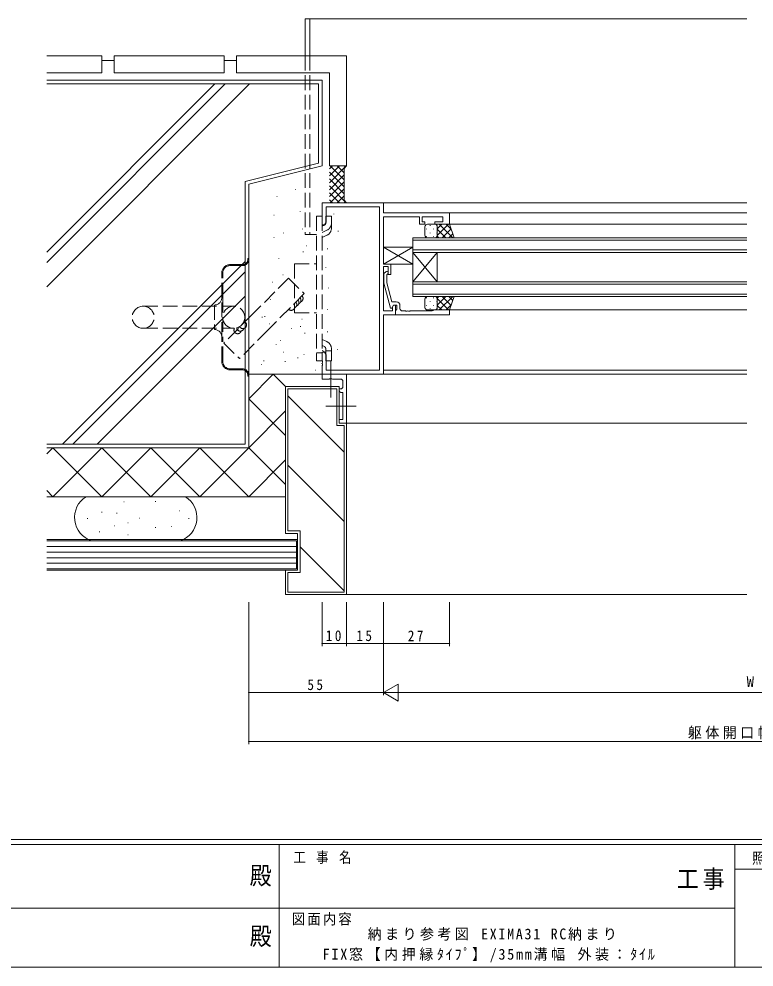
# Model space of a CAD drawing. Units: millimetres, scale not verified. Extents: x -567 to 567, y -403 to 403.
# Drawn here: x -119.1 to 181.2, y -403 to -16 of the extents above; entities that cross this region are included whole.
import ezdxf
from ezdxf.enums import TextEntityAlignment as Align

# ---------------------------------------------------------------- set-up
doc = ezdxf.new("R2010")
doc.units = ezdxf.units.MM
doc.header["$LTSCALE"] = 2
doc.linetypes.add('USER2', pattern=[13, 10, -1, 1, -1])
doc.linetypes.add('USER3', pattern=[4, 3, -1])
for name, color, linetype, lineweight in [('0-1_YKK_ZWAK', 7, 'Continuous', 18), ('0-3_YKK_11', 7, 'Continuous', 18), ('0-4_YKK_12', 2, 'Continuous', 18), ('0-5_YSS_K', 3, 'Continuous', 18), ('0-6_YKK_13', 4, 'USER3', 18), ('0-7_YKK_D', 6, 'Continuous', 18)]:
    doc.layers.add(name, color=color, linetype=linetype, lineweight=lineweight)
doc.layers.add('0-2_USER1', color=7, linetype='Continuous')
doc.styles.add('ＭＳ ゴシック', font='')
doc.styles.get('ＭＳ ゴシック').set_extended_font_data('MS Gothic')

msp = doc.modelspace()

# ---------------------------------------------------------------- linework, layer by layer
at = {"layer": '0-1_YKK_ZWAK'}
for p, q in [((537.274, -350.982), (-562.726, -350.982)), ((483.274, -352.982), (-562.726, -352.982)), ((-12.726, -352.982), (-12.726, -402.982)), ((173.274, -352.982), (173.274, -402.982)), ((270.68, -362.981), (173.274, -362.981)), ((-194.726, -378.981), (-10.726, -378.981)), ((-10.726, -378.981), (173.274, -378.981)), ((-562.726, -402.982), (483.274, -402.982))]:
    msp.add_line(p, q, dxfattribs=at)
at = {"layer": '0-3_YKK_11'}
for p, q in [((4.764, -90.983), (4.764, -99.983)), ((29.764, -90.983), (4.764, -90.983)), ((6.394, -92.613), (28.134, -92.613)), ((6.394, -98.891), (6.394, -92.613)), ((28.134, -92.613), (28.134, -159.353)), ((29.764, -95.183), (29.764, -90.983)), ((56.764, -95.183), (29.764, -95.183)), ((56.764, -99.783), (56.764, -95.183)), ((4.764, -99.983), (5.764, -99.983)), ((5.764, -99.983), (6.394, -98.891)), ((29.764, -96.813), (44.564, -96.813)), ((29.764, -116.083), (29.764, -96.813)), ((44.564, -96.813), (44.564, -99.783)), ((44.564, -99.783), (46.764, -99.783)), ((45.564, -96.813), (54.064, -96.813)), ((45.564, -98.783), (45.564, -96.813)), ((46.764, -98.783), (45.564, -98.783)), ((46.764, -99.783), (46.764, -98.783)), ((50.764, -98.783), (50.764, -99.783)), ((54.064, -98.783), (50.764, -98.783)), ((50.764, -99.783), (56.764, -99.783)), ((54.064, -96.813), (54.064, -98.783)), ((32.764, -116.083), (29.764, -116.083)), ((32.764, -120.283), (32.764, -116.083)), ((29.764, -117.083), (31.764, -117.083)), ((29.764, -135.153), (29.764, -117.083)), ((29.964, -119.934), (30.74, -119.158)), ((29.964, -123.879), (29.964, -119.934)), ((31.764, -117.083), (31.764, -120.283)), ((31.588, -120.007), (31.164, -120.431)), ((31.164, -120.431), (31.164, -123.721)), ((31.164, -123.721), (33.244, -131.483)), ((31.764, -120.283), (32.764, -120.283)), ((32.671, -133.983), (29.964, -123.879)), ((33.244, -131.483), (35.064, -131.483)), ((33.464, -135.153), (29.764, -135.153)), ((33.271, -133.983), (32.671, -133.983)), ((33.964, -132.783), (33.271, -133.983)), ((33.964, -132.783), (33.464, -133.649)), ((33.464, -133.649), (33.464, -135.153)), ((35.264, -132.783), (33.964, -132.783)), ((34.764, -132.783), (33.964, -132.783)), ((34.764, -136.783), (34.764, -132.783)), ((34.764, -135.083), (35.064, -134.783)), ((34.764, -136.783), (34.764, -135.083)), ((35.064, -134.783), (35.264, -134.583)), ((35.264, -134.583), (35.264, -132.783)), ((36.564, -132.983), (36.564, -134.153)), ((37.564, -135.153), (38.806, -135.153)), ((38.806, -135.153), (38.989, -135.273)), ((38.989, -135.273), (39.539, -135.273)), ((39.539, -135.273), (39.722, -135.153)), ((39.722, -135.153), (39.806, -135.153)), ((39.806, -135.153), (39.989, -135.273)), ((39.989, -135.273), (40.539, -135.273)), ((40.539, -135.273), (40.722, -135.153)), ((40.722, -135.153), (49.748, -135.153)), ((49.748, -135.153), (50.764, -134.783)), ((50.764, -134.783), (56.764, -134.783)), ((56.764, -134.783), (56.764, -136.783)), ((29.764, -136.783), (34.764, -136.783)), ((29.764, -160.983), (29.764, -136.783)), ((56.764, -136.783), (34.764, -136.783)), ((4.764, -151.983), (4.764, -155.524)), ((5.764, -151.983), (4.764, -151.983)), ((6.394, -153.074), (5.764, -151.983)), ((6.394, -159.353), (6.394, -153.074)), ((4.764, -155.524), (4.884, -155.708)), ((4.884, -156.258), (4.764, -156.441)), ((4.764, -156.441), (4.764, -156.524)), ((4.764, -156.524), (4.884, -156.708)), ((4.884, -157.258), (4.764, -157.441)), ((4.764, -157.441), (4.764, -160.983)), ((4.884, -155.708), (4.884, -156.258)), ((4.884, -156.708), (4.884, -157.258)), ((4.764, -160.983), (29.764, -160.983)), ((4.764, -160.983), (4.764, -162.983)), ((14.764, -160.983), (4.764, -160.983)), ((28.134, -159.353), (6.394, -159.353)), ((14.764, -180.983), (14.764, -160.983)), ((4.764, -162.983), (7.593, -162.983)), ((7.593, -162.983), (7.785, -162.84)), ((7.785, -162.84), (8.743, -162.84)), ((8.743, -162.84), (8.935, -162.982)), ((8.935, -162.982), (12.264, -162.983)), ((13.264, -163.983), (13.264, -165.983)), ((11.764, -166.983), (11.764, -167.483)), ((12.264, -166.983), (11.764, -166.983)), ((12.764, -168.483), (13.264, -168.483)), ((13.264, -168.483), (13.264, -179.483)), ((11.764, -179.483), (11.764, -180.983)), ((13.264, -179.483), (11.764, -179.483)), ((11.764, -180.983), (14.764, -180.983))]:
    msp.add_line(p, q, dxfattribs=at)
for centre, radius, start, end in [((31.164, -119.583), 0.6, 314.99999, 135.00001), ((35.064, -132.983), 1.5, 0.00001, 89.99999), ((37.564, -134.153), 1, 180.00001, 269.99999), ((12.264, -163.983), 1, 0.00001, 89.99999), ((12.264, -165.983), 1, 270.00001, 359.99999), ((12.764, -167.483), 1, 180.00001, 269.99999)]:
    msp.add_arc(centre, radius, start, end, dxfattribs=at)
at = {"layer": '0-4_YKK_12'}
for p, q in [((-2.236, -15.984), (-2.236, -30.984)), ((178.264, -15.984), (-2.236, -15.984)), ((-0.236, -15.984), (-0.236, -30.984)), ((178.264, -90.983), (29.464, -90.983)), ((178.264, -95.183), (56.464, -95.183)), ((178.264, -99.783), (56.264, -99.783)), ((41.765, -105.283), (41.765, -111.283)), ((178.264, -105.283), (41.765, -105.283)), ((41.765, -106.283), (178.264, -106.283)), ((178.264, -110.283), (41.765, -110.283)), ((41.765, -111.283), (51.765, -123.283)), ((41.765, -123.283), (51.765, -111.283)), ((41.765, -123.283), (41.765, -111.283)), ((41.765, -111.283), (178.264, -111.283)), ((51.765, -123.283), (51.765, -111.283)), ((41.765, -123.283), (41.765, -129.283)), ((178.264, -123.283), (41.765, -123.283)), ((41.765, -124.283), (178.264, -124.283)), ((178.264, -128.283), (41.765, -128.283)), ((41.765, -129.283), (178.264, -129.283)), ((178.264, -134.783), (56.464, -134.783)), ((178.264, -160.983), (29.464, -160.983)), ((178.264, -159.353), (29.764, -159.353)), ((178.264, -180.983), (14.764, -180.983))]:
    msp.add_line(p, q, dxfattribs=at)
at = {"layer": '0-4_YKK_12', "linetype": 'USER3'}
for p, q in [((-2.236, -30.984), (-2.236, -103.982)), ((-0.236, -30.984), (-0.236, -103.982)), ((2.464, -103.984), (-2.236, -103.984))]:
    msp.add_line(p, q, dxfattribs=at)
at = {"layer": '0-5_YSS_K'}
for p, q in [((-85.236, -30.984), (-107.746, -30.984)), ((-85.236, -37.984), (-85.236, -30.984)), ((-80.236, -32.984), (-85.236, -32.984)), ((-80.236, -37.984), (-80.236, -30.984)), ((-35.236, -30.984), (-80.236, -30.984)), ((-35.236, -37.984), (-35.236, -30.984)), ((-30.236, -32.984), (-35.236, -32.984)), ((-30.236, -37.984), (-30.236, -30.984)), ((14.764, -30.984), (-30.236, -30.984)), ((14.764, -75.984), (14.764, -30.984)), ((-85.236, -37.984), (-107.746, -37.984)), ((-35.236, -37.984), (-80.236, -37.984)), ((7.764, -37.984), (-30.236, -37.984)), ((7.764, -37.984), (7.764, -75.984)), ((4.764, -40.982), (-107.746, -40.982)), ((-24.956, -42.481), (-107.746, -125.271)), ((-34.855, -42.481), (-107.746, -115.372)), ((-39.098, -42.481), (-107.746, -111.129)), ((4.764, -40.982), (4.764, -75.982)), ((-26.736, -82.311), (3.264, -74.811)), ((4.764, -75.982), (-25.236, -83.482)), ((14.62, -75.984), (7.764, -82.84)), ((8.963, -75.984), (7.764, -77.183)), ((11.792, -75.984), (7.764, -80.012)), ((7.764, -75.984), (14.764, -75.984)), ((8.108, -75.984), (13.764, -81.641)), ((10.936, -75.984), (13.764, -78.813)), ((13.764, -75.984), (14.192, -76.412)), ((13.764, -76.984), (14.764, -75.984)), ((13.764, -76.984), (13.764, -89.982)), ((7.764, -78.47), (13.764, -84.47)), ((13.764, -79.669), (7.764, -85.669)), ((-26.736, -189.482), (-26.736, -82.311)), ((-25.236, -83.482), (-25.236, -190.982)), ((7.764, -81.298), (13.764, -87.298)), ((13.764, -82.497), (7.764, -88.497)), ((7.764, -84.127), (14.621, -90.983)), ((-13.767, -88.469), (-13.667, -88.469)), ((-6.277, -85.558), (-6.177, -85.558)), ((7.764, -86.955), (11.792, -90.982)), ((13.764, -85.325), (8.108, -90.982)), ((13.764, -88.154), (10.936, -90.982)), ((7.764, -89.783), (8.963, -90.982)), ((13.764, -89.982), (14.764, -90.982)), ((14.192, -90.554), (13.764, -90.983)), ((-14.812, -96.105), (-15.012, -96.105)), ((-4.214, -94.568), (-4.214, -94.768)), ((9.504, -95.52), (9.504, -95.72)), ((-10.998, -103.223), (-10.998, -103.423)), ((-3.278, -101.586), (-3.278, -101.786)), ((11.278, -102.529), (11.278, -102.729)), ((-14.812, -105.194), (-15.012, -105.194)), ((-3.044, -110.943), (-3.044, -111.143)), ((-1.574, -108.553), (-1.774, -108.553)), ((7.019, -109.717), (7.019, -109.917)), ((-26.736, -114.972), (-101.245, -189.482)), ((-12.869, -113.75), (-12.869, -113.95)), ((-26.736, -119.215), (-97.003, -189.482)), ((6.309, -117.436), (6.309, -117.636)), ((-15.64, -123.397), (-15.54, -123.397)), ((-11.271, -120.486), (-11.171, -120.486)), ((7.374, -125.688), (7.374, -125.888)), ((-26.736, -129.114), (-87.103, -189.482)), ((-16.264, -130.466), (-16.164, -130.466)), ((7.019, -134.384), (7.019, -134.584)), ((-19.741, -137.61), (-19.741, -137.81)), ((-18.566, -137.4), (-18.766, -137.4)), ((-3.352, -138.585), (-3.552, -138.585)), ((-16.59, -140.364), (-16.79, -140.364)), ((-14.614, -140.166), (-14.814, -140.166)), ((-7.723, -142.289), (-7.723, -142.489)), ((-3.945, -141.549), (-4.145, -141.549)), ((-2.342, -144.16), (-2.342, -144.36)), ((7.019, -143.612), (7.019, -143.812)), ((-14.039, -148.839), (-14.039, -149.039)), ((-12.046, -147.279), (-12.246, -147.279)), ((11.012, -150.888), (11.012, -151.088)), ((-10.86, -152.021), (-11.06, -152.021)), ((-5.15, -154.219), (-5.15, -154.419)), ((-2.562, -153.009), (-2.762, -153.009)), ((-19.975, -157.026), (-19.975, -157.226)), ((-18.961, -155.577), (-19.161, -155.577)), ((-10.267, -155.775), (-10.467, -155.775)), ((4.592, -156.567), (4.592, -156.767)), ((-15.236, -160.982), (-25.236, -170.982)), ((5.264, -160.982), (-25.236, -160.983)), ((-10.235, -165.982), (-15.236, -160.982)), ((2.045, -159.365), (2.145, -159.365)), ((2.045, -159.365), (2.145, -159.365)), ((11.764, -165.983), (-10.236, -165.983)), ((-10.236, -165.983), (-10.236, -225.982)), ((11.764, -165.983), (11.764, -180.982)), ((-9.236, -166.983), (10.764, -166.983)), ((-9.236, -166.983), (-9.236, -224.982)), ((-9.236, -169.845), (13.764, -192.845)), ((10.764, -181.983), (10.764, -166.983)), ((-10.236, -185.982), (-25.236, -170.982)), ((-10.236, -175.982), (-25.236, -190.982)), ((14.764, -180.983), (11.764, -180.982)), ((14.764, -180.983), (14.764, -250.982)), ((10.764, -181.983), (13.764, -181.983)), ((13.764, -249.982), (13.764, -181.983)), ((-26.736, -189.482), (-107.746, -189.482)), ((-107.746, -190.982), (-25.236, -190.982)), ((-105.236, -190.982), (-107.746, -193.492)), ((-107.746, -190.982), (-25.236, -190.982)), ((-85.236, -210.982), (-105.236, -190.982)), ((-85.236, -190.982), (-105.236, -210.982)), ((-65.236, -210.982), (-85.236, -190.982)), ((-65.236, -190.982), (-85.236, -210.982)), ((-45.236, -210.982), (-65.236, -190.982)), ((-45.236, -190.982), (-65.236, -210.982)), ((-25.236, -190.982), (-45.236, -210.982)), ((-25.236, -210.982), (-45.236, -190.982)), ((-10.236, -205.981), (-25.236, -190.982)), ((-10.236, -195.982), (-25.236, -210.982)), ((-9.236, -198.13), (13.764, -221.13)), ((-105.236, -210.982), (-107.746, -208.472)), ((-25.236, -210.982), (-107.746, -210.982)), ((-91.65, -210.982), (-51.114, -210.982)), ((-10.236, -210.982), (-25.236, -210.982)), ((-76.106, -213.136), (-76.306, -213.136)), ((-63.197, -212.892), (-63.397, -212.892)), ((-90.964, -219.956), (-91.164, -219.956)), ((-85.118, -217.277), (-85.318, -217.277)), ((-79.029, -217.764), (-79.229, -217.764)), ((-69.773, -219.712), (-69.973, -219.712)), ((-53.454, -216.789), (-53.654, -216.789)), ((-49.557, -219.956), (-49.757, -219.956)), ((-80.003, -222.879), (-80.203, -222.879)), ((-74.401, -221.661), (-74.601, -221.661)), ((-63.197, -223.609), (-63.397, -223.609)), ((-56.621, -223.122), (-56.821, -223.122)), ((-86.093, -225.314), (-86.293, -225.314)), ((-74.401, -226.532), (-74.601, -226.532)), ((-4.236, -224.982), (-9.236, -224.982)), ((-4.236, -241.982), (-4.236, -224.982)), ((-107.746, -228.482), (-5.236, -228.482)), ((-107.746, -228.982), (-5.736, -228.982)), ((-5.736, -231.282), (-107.746, -231.282)), ((-89.504, -228.982), (-53.259, -228.982)), ((-5.736, -228.982), (-5.736, -240.482)), ((-5.236, -228.482), (-5.236, -240.982)), ((-4.236, -231.414), (13.764, -249.414)), ((-5.736, -233.582), (-107.746, -233.582)), ((-5.736, -235.882), (-107.746, -235.882)), ((-5.736, -238.182), (-107.746, -238.182)), ((-5.736, -240.482), (-107.746, -240.482)), ((-5.236, -240.982), (-107.746, -240.982)), ((-5.236, -240.982), (-10.236, -240.982)), ((-10.236, -240.982), (-10.236, -250.982)), ((-4.236, -241.982), (-9.236, -241.982)), ((-9.236, -241.982), (-9.236, -249.982)), ((14.764, -250.982), (-10.236, -250.982)), ((-9.236, -249.982), (13.764, -249.982)), ((178.264, -250.982), (14.764, -250.982))]:
    msp.add_line(p, q, dxfattribs=at)
at = {"layer": '0-5_YSS_K', "linetype": 'USER3'}
for p, q in [((-8.963, -121.733), (-23.775, -136.613)), ((-8.963, -121.733), (-2.584, -128.083)), ((-2.584, -128.083), (-17.397, -142.962)), ((-23.775, -136.613), (-35.385, -148.276)), ((-17.397, -142.962), (-29.007, -154.625)), ((-35.385, -148.276), (-29.007, -154.625))]:
    msp.add_line(p, q, dxfattribs=at)
at = {"layer": '0-5_YSS_K'}
for points in [[(-107.746, -42.482), (3.264, -42.482), (3.264, -74.811)], [(-5.236, -240.982), (-5.236, -225.982), (-10.236, -225.982)]]:
    msp.add_lwpolyline(points, dxfattribs=at)
at = {"layer": '0-5_YSS_K', "linetype": 'USER3'}
for centre, start, end in [((-7.073, -132.592), 291.55154, 45.12972), ((-6.227, -131.742), 291.55154, 45.12972), ((-5.38, -130.891), 291.55154, 45.12972), ((-4.534, -130.041), 291.55154, 45.12972), ((-7.92, -133.443), 225.12972, 45.12972), ((-29.755, -142.968), 151.24162, 344.39198), ((-28.683, -141.919), 192.61779, 344.39198), ((-27.611, -140.87), 207.33398, 72.70326)]:
    msp.add_arc(centre, 1.5, start, end, dxfattribs=at)
at = {"layer": '0-5_YSS_K'}
for centre, start, end in [((-86.382, -219.482), 121.78833, 251.80513), ((-56.382, -219.482), 288.19487, 58.21167)]:
    msp.add_arc(centre, 10, start, end, dxfattribs=at)
at = {"layer": '0-6_YKK_13'}
for p, q in [((2.464, -96.483), (2.464, -155.483)), ((4.764, -96.483), (2.464, -96.483)), ((4.764, -96.483), (4.764, -155.483)), ((8.564, -96.483), (6.264, -96.483)), ((6.264, -99.255), (6.264, -96.483)), ((8.564, -99.255), (8.564, -96.483)), ((4.764, -100.599), (5.692, -100.159)), ((8.564, -101.314), (8.564, -98.777)), ((6.676, -102.238), (4.764, -103.143)), ((6.659, -104.305), (4.764, -105.189)), ((-25.636, -113.747), (-25.636, -114.247)), ((-25.236, -114.247), (-25.236, -161.247)), ((-6.536, -115.983), (-6.536, -135.983)), ((-6.536, -115.983), (2.464, -115.983)), ((-36.236, -129.747), (-36.236, -119.747)), ((-35.836, -129.747), (-35.836, -119.747)), ((-32.736, -116.247), (-27.636, -116.247)), ((-32.736, -116.647), (-27.636, -116.647)), ((-36.236, -145.747), (-36.236, -129.747)), ((-35.836, -129.747), (-35.836, -145.747)), ((-68.336, -133.247), (-31.336, -133.247)), ((-39.236, -132.747), (-39.236, -142.747)), ((-6.536, -135.983), (2.464, -135.983)), ((-68.336, -142.247), (-31.336, -142.247)), ((-36.236, -155.747), (-36.236, -145.747)), ((-35.836, -155.747), (-35.836, -145.747)), ((6.659, -147.66), (4.764, -146.776)), ((4.764, -149.314), (5.687, -149.744)), ((6.264, -150.651), (6.264, -155.483)), ((8.564, -150.651), (8.564, -153.188)), ((4.764, -152.307), (2.464, -152.307)), ((4.764, -151.367), (6.264, -152.077)), ((8.564, -151.426), (6.264, -151.426)), ((8.564, -153.188), (8.564, -155.483)), ((4.764, -155.483), (2.464, -155.483)), ((8.564, -155.483), (6.264, -155.483)), ((-27.636, -158.847), (-32.736, -158.847)), ((-27.636, -159.247), (-32.736, -159.247)), ((-25.636, -161.247), (-25.636, -161.747))]:
    msp.add_line(p, q, dxfattribs=at)
at = {"layer": '0-6_YKK_13', "linetype": 'Continuous'}
for p, q in [((47.764, -99.783), (50.764, -99.783)), ((48.844, -100.203), (48.844, -100.403)), ((56.764, -99.783), (50.764, -99.783)), ((51.674, -100.368), (51.674, -100.403)), ((53.595, -99.783), (51.764, -101.613)), ((56.423, -99.783), (51.764, -104.441)), ((58.112, -105.283), (52.612, -99.783)), ((57.5, -101.842), (55.44, -99.783)), ((58.728, -105.283), (56.764, -99.783)), ((46.764, -104.284), (46.764, -100.783)), ((47.429, -101.618), (47.429, -101.818)), ((48.844, -103.233), (48.844, -103.433)), ((50.259, -101.618), (50.259, -101.818)), ((51.674, -103.233), (51.674, -103.433)), ((51.764, -100.783), (51.764, -104.283)), ((55.283, -105.283), (51.764, -101.763)), ((57.419, -101.615), (53.751, -105.283)), ((58.163, -103.699), (56.58, -105.283)), ((47.429, -104.648), (47.429, -104.848)), ((50.764, -105.283), (47.764, -105.283)), ((50.259, -104.648), (50.259, -104.848)), ((50.764, -105.283), (58.728, -105.283)), ((52.455, -105.283), (51.764, -104.592)), ((41.764, -116.083), (29.764, -109.083)), ((41.764, -109.083), (29.764, -116.083)), ((29.764, -109.083), (29.764, -116.083)), ((41.764, -109.083), (29.764, -109.083)), ((41.764, -116.083), (41.764, -109.083)), ((29.764, -116.083), (41.764, -116.083)), ((46.764, -130.281), (46.764, -133.783)), ((47.429, -129.918), (47.429, -129.718)), ((50.764, -129.283), (47.764, -129.283)), ((48.844, -131.333), (48.844, -131.133)), ((50.259, -129.918), (50.259, -129.718)), ((50.764, -129.283), (58.728, -129.283)), ((51.674, -131.333), (51.674, -131.133)), ((52.455, -129.283), (51.764, -129.973)), ((55.283, -129.283), (51.764, -132.802)), ((56.423, -134.783), (51.764, -130.124)), ((51.764, -133.783), (51.764, -130.283)), ((58.112, -129.283), (52.612, -134.783)), ((57.419, -132.95), (53.751, -129.283)), ((58.163, -130.866), (56.58, -129.283)), ((58.728, -129.283), (56.764, -134.783)), ((47.429, -132.948), (47.429, -132.748)), ((47.764, -134.783), (50.764, -134.783)), ((48.844, -134.363), (48.844, -134.163)), ((50.259, -132.948), (50.259, -132.748)), ((56.764, -134.783), (50.764, -134.783)), ((51.674, -134.197), (51.674, -134.163)), ((53.595, -134.783), (51.764, -132.952)), ((57.5, -132.723), (55.44, -134.783))]:
    msp.add_line(p, q, dxfattribs=at)
at = {"layer": '0-6_YKK_13', "linetype": 'USER2'}
for p, q in [((8.264, -170.499), (8.264, -155.466)), ((6.326, -173.982), (18.697, -173.982))]:
    msp.add_line(p, q, dxfattribs=at)
at = {"layer": '0-6_YKK_13'}
for points in [[(-25.636, -113.747), (-25.236, -113.747), (-25.236, -114.247)], [(-25.236, -161.247), (-25.236, -161.747), (-25.636, -161.747)]]:
    msp.add_lwpolyline(points, dxfattribs=at)
msp.add_circle((-31.336, -137.747), 4.5, dxfattribs=at)
for centre, radius, start, end in [((5.264, -99.255), 1, 295.33088, 0), ((5.264, -99.255), 3.3, 295.33088, 0), ((5.264, -101.314), 3.3, 295, 0), ((-27.636, -114.247), 2, 270, 0), ((-27.636, -114.247), 2.4, 270, 0), ((-32.736, -119.747), 3.5, 90, 180), ((-32.736, -119.747), 3.1, 90, 180), ((-39.236, -129.747), 3, 270, 0), ((-68.336, -137.747), 4.5, 90, 270), ((-68.336, -137.747), 4.5, 270, 90), ((-39.236, -145.747), 3, 0, 90), ((5.264, -150.651), 1, 0, 65), ((5.264, -150.651), 3.3, 0, 65), ((-32.736, -155.747), 3.5, 180, 270), ((-32.736, -155.747), 3.1, 180, 270), ((-27.636, -161.247), 2.4, 0, 90), ((-27.636, -161.247), 2, 0, 90)]:
    msp.add_arc(centre, radius, start, end, dxfattribs=at)
at = {"layer": '0-6_YKK_13', "linetype": 'Continuous'}
for centre, start, end in [((47.764, -100.783), 89.9999, 179.9999), ((50.764, -100.783), 359.9999, 89.9999), ((47.764, -104.283), 179.9999, 269.9999), ((50.764, -104.283), 269.9999, 359.9999), ((47.764, -130.283), 90.00024, 180.00024), ((50.764, -130.283), 0.00024, 90.00024), ((47.764, -133.783), 180.00024, 270.00024), ((50.764, -133.783), 270.00024, 0.00024)]:
    msp.add_arc(centre, 1, start, end, dxfattribs=at)
at = {"layer": '0-7_YKK_D'}
for p, q in [((-25.236, -253.982), (-25.236, -311.982)), ((-25.236, -253.982), (-25.236, -291.982)), ((4.764, -253.982), (4.764, -271.982)), ((14.764, -253.982), (14.764, -271.982)), ((14.764, -253.982), (14.764, -271.982)), ((29.764, -253.982), (29.764, -271.982)), ((29.764, -253.982), (29.764, -291.982)), ((29.764, -253.982), (29.764, -271.982)), ((29.764, -253.982), (29.764, -291.982)), ((56.764, -253.982), (56.764, -271.982)), ((4.764, -270.982), (14.764, -270.982)), ((14.764, -270.982), (29.764, -270.982)), ((29.764, -270.982), (56.764, -270.982)), ((29.764, -290.982), (35.826, -287.482)), ((35.826, -294.482), (35.826, -287.482)), ((29.764, -290.982), (-25.236, -290.982)), ((29.764, -290.982), (41.889, -290.982)), ((29.764, -290.982), (35.826, -294.482)), ((322.764, -290.982), (36.764, -290.982)), ((-25.236, -310.982), (384.764, -310.982))]:
    msp.add_line(p, q, dxfattribs=at)
for centre, start, end in [((4.764, -270.982), 0, 180), ((14.764, -270.982), 0, 180), ((29.764, -270.982), 0, 180), ((56.764, -270.982), 0, 180), ((4.764, -270.982), 180, 0), ((14.764, -270.982), 180, 0), ((29.764, -270.982), 180, 0), ((56.764, -270.982), 180, 0), ((-25.236, -290.982), 0, 180), ((-25.236, -290.982), 180, 0), ((-25.236, -310.982), 0, 180), ((-25.236, -310.982), 180, 0)]:
    msp.add_arc(centre, 0.106, start, end, dxfattribs=at)

# ---------------------------------------------------------------- texts
at = {"layer": '0-1_YKK_ZWAK', "style": 'ＭＳ ゴシック', "width": 0.9}
for p in [(-24.843, -371.491), (-24.843, -396.236)]:
    msp.add_text('殿', height=7.331, dxfattribs=at).set_placement(p, align=Align.BOTTOM_LEFT)
at = {"layer": '0-1_YKK_ZWAK', "attachment_point": 7, "style": 'ＭＳ ゴシック'}
for s, insert, char_height in [('\\T1.22;\\W0.85;工\\~事\\~名', (-6.994, -360.886), 4.399), ('\\T1.24;\\W0.85;照\\~\\~査', (180.401, -361.24), 4.399), ('\\T1.17;\\W0.9;工事', (149.605, -371.491), 7.331), ('\\T1.17;\\W0.9;図面内容', (-7.558, -386.051), 4.399)]:
    msp.add_mtext(s, dxfattribs=dict(at, insert=insert, char_height=char_height))
at = {"layer": '0-2_USER1', "char_height": 4.399, "attachment_point": 7, "style": 'ＭＳ ゴシック'}
for s, insert in [('\\T1.25;\\W0.95;納まり参考図\\~EXIMA31\\~RC納まり', (23.355, -392.195)), ('\\T1.26;\\W0.95;FIX窓【内押縁ﾀｲﾌﾟ】/35mm溝幅\\~外装：ﾀｲﾙ', (5.013, -401.018))]:
    msp.add_mtext(s, dxfattribs=dict(at, insert=insert))
at = {"layer": '0-7_YKK_D', "color": 7, "style": 'ＭＳ ゴシック'}
msp.add_text('W', height=4.399, dxfattribs=at).set_placement((178.164, -289.982), align=Align.BOTTOM_LEFT)
at = {"layer": '0-7_YKK_D', "color": 7, "char_height": 4.399, "attachment_point": 7, "style": 'ＭＳ ゴシック'}
for s, insert in [('\\T1.37;\\W0.9;10', (6.244, -269.982)), ('\\T1.37;\\W0.9;15', (18.744, -269.982)), ('\\T1.37;\\W0.9;27', (39.744, -269.982)), ('\\T1.37;\\W0.9;55', (-1.256, -289.982)), ('\\T1.25;\\W0.95;躯体開口幅=W+110', (154.164, -309.982))]:
    msp.add_mtext(s, dxfattribs=dict(at, insert=insert))

doc.saveas('drawing.dxf')
